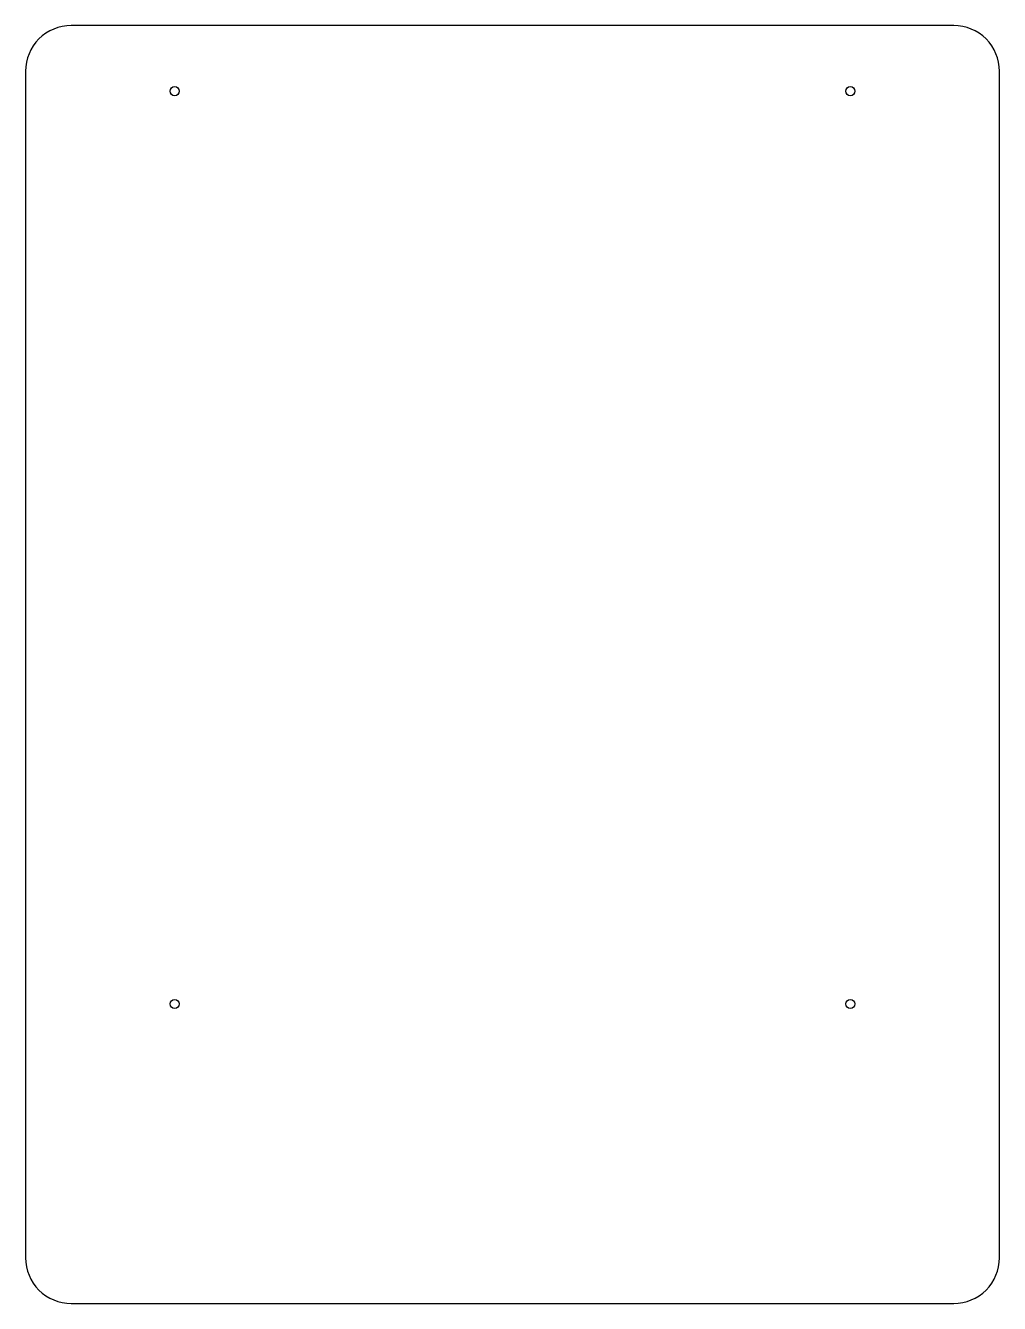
# Model space of a CAD drawing. Header units: millimetres. Extents: x -160 to 160, y -120 to 300.
import ezdxf

# ---------------------------------------------------------------- set-up
doc = ezdxf.new("R2010")
doc.units = ezdxf.units.MM
doc.layers.get('0').update_dxf_attribs({"linetype": 'CONTINUOUS'})

msp = doc.modelspace()

# ---------------------------------------------------------------- linework, layer by layer
msp.add_lwpolyline([(160, -105.43), (160, 284.57, 0.414214), (145, 299.57), (-145, 299.57, 0.414214), (-160, 284.57), (-160, -105.43, 0.414214), (-145, -120.43), (145, -120.43, 0.414214)], format="xyb", close=True)
for centre in [(-111, 278), (111, 278), (-111, -22), (111, -22)]:
    msp.add_circle(centre, 1.5)

doc.saveas('drawing.dxf')
